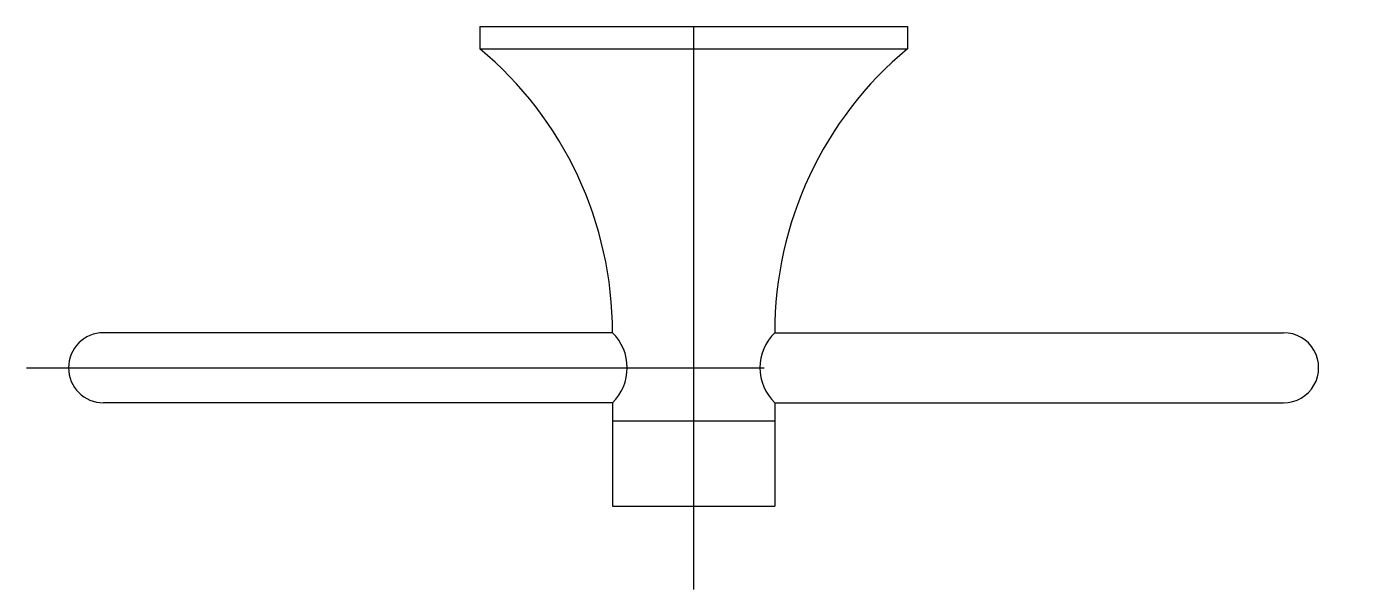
# Model space of a CAD drawing. Extents: x -566.122 to -565.942, y 0.577 to 0.653.
import ezdxf

# ---------------------------------------------------------------- set-up
doc = ezdxf.new("R2010")
doc.units = 0
doc.header["$LTSCALE"] = 0.2
doc.header["$MEASUREMENT"] = 0
doc.linetypes.add('AXES', pattern=[0.54, 0.3, -0.08, 0.08, -0.08])
doc.linetypes.add('CONTINU', pattern=[0])
doc.layers.get('0').update_dxf_attribs({"linetype": 'CONTINUOUS'})
doc.layers.add('DECA_EIXOS', color=5, linetype='AXES')

msp = doc.modelspace()

# ---------------------------------------------------------------- linework, layer by layer
at = {"linetype": 'CONTINU'}
for points in [[(-566.06062, 0.65309), (-566.06062, 0.65009)], [(-566.06062, 0.65309), (-566.03162, 0.65309)], [(-566.03162, 0.65309), (-566.00262, 0.65309)], [(-566.00262, 0.65309), (-566.00262, 0.65009)], [(-566.06062, 0.65009), (-566.00262, 0.65009)], [(-566.04262, 0.61159), (-566.11162, 0.61159)], [(-566.02062, 0.61159), (-565.95162, 0.61159)], [(-566.04262, 0.60209), (-566.11162, 0.60209)], [(-566.04262, 0.60209), (-566.04262, 0.59959)], [(-566.02062, 0.60209), (-566.02062, 0.59959)], [(-566.02062, 0.60209), (-565.95162, 0.60209)], [(-566.04262, 0.59959), (-566.04262, 0.58809)], [(-566.03162, 0.59959), (-566.04262, 0.59959)], [(-566.02062, 0.59959), (-566.03162, 0.59959)], [(-566.02062, 0.59959), (-566.02062, 0.58809)], [(-566.04262, 0.58809), (-566.02062, 0.58809)]]:
    msp.add_lwpolyline(points, dxfattribs=at)
for points in [[(-566.04262, 0.61159, 0.223076), (-566.06062, 0.65009)], [(-566.00262, 0.65009, 0.223078), (-566.02062, 0.61159)], [(-566.11162, 0.61159, 1), (-566.11162, 0.60209)], [(-566.04262, 0.60209, 0.42104), (-566.04262, 0.61159)], [(-566.02062, 0.61159, 0.421055), (-566.02062, 0.60209)], [(-565.95162, 0.60209, 1.000039), (-565.95162, 0.61159)]]:
    msp.add_lwpolyline(points, format="xyb", dxfattribs=at)
at = {"layer": 'DECA_EIXOS'}
for points in [[(-566.03162, 0.65309), (-566.03162, 0.57679)], [(-566.12206, 0.60684), (-565.94189, 0.60684)]]:
    msp.add_lwpolyline(points, dxfattribs=at)

doc.saveas('drawing.dxf')
